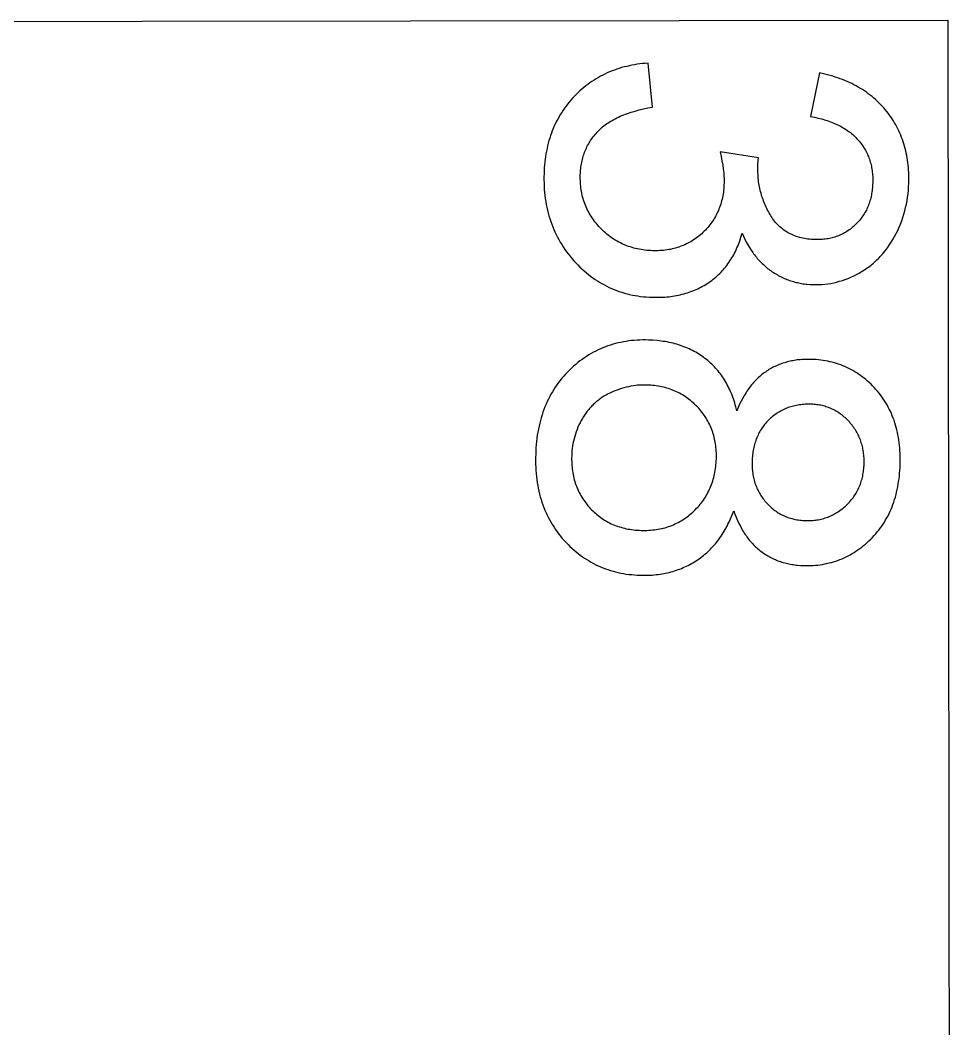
# Model space of a CAD drawing. Extents: x -8894 to -3022, y 6798 to 8329.
# Drawn here: x -4453.1 to -4323, y 7436.9 to 7578 of the extents above; entities that cross this region are included whole.
import ezdxf

# ---------------------------------------------------------------- set-up
doc = ezdxf.new("R2010")
doc.units = 0
doc.layers.add('LAYER_03', color=7, linetype='CONTINUOUS')
doc.layers.add('STEVILKE', color=7, linetype='CONTINUOUS')

msp = doc.modelspace()

# ---------------------------------------------------------------- linework, layer by layer
at = {"layer": 'LAYER_03'}
msp.add_lwpolyline([(-4473.75, 7577.83), (-4323.33, 7578.01), (-4323.04, 7346.01, -0.414214), (-4372.98, 7295.95), (-4506.49, 7295.79)], format="xyb", dxfattribs=at)
at = {"layer": 'STEVILKE'}
for p, q in [((-4366.71, 7526.93), (-4367.03, 7526.89)), ((-4366.39, 7526.95), (-4366.71, 7526.93)), ((-4366.06, 7526.96), (-4366.39, 7526.95)), ((-4365.74, 7526.97), (-4366.06, 7526.96)), ((-4365.41, 7526.96), (-4365.74, 7526.97)), ((-4365.14, 7526.95), (-4365.41, 7526.96)), ((-4364.88, 7526.94), (-4365.14, 7526.95)), ((-4364.62, 7526.91), (-4364.88, 7526.94)), ((-4364.36, 7526.89), (-4364.62, 7526.91)), ((-4371.13, 7525.56), (-4371.27, 7525.48)), ((-4370.98, 7525.65), (-4371.13, 7525.56)), ((-4370.83, 7525.72), (-4370.98, 7525.65)), ((-4370.68, 7525.8), (-4370.83, 7525.72)), ((-4370.52, 7525.88), (-4370.68, 7525.8)), ((-4370.21, 7526.02), (-4370.52, 7525.88)), ((-4369.9, 7526.15), (-4370.21, 7526.02)), ((-4369.58, 7526.27), (-4369.9, 7526.15)), ((-4369.27, 7526.38), (-4369.58, 7526.27)), ((-4368.95, 7526.48), (-4369.27, 7526.38)), ((-4368.64, 7526.58), (-4368.95, 7526.48)), ((-4368.32, 7526.66), (-4368.64, 7526.58)), ((-4368, 7526.73), (-4368.32, 7526.66)), ((-4367.68, 7526.79), (-4368, 7526.73)), ((-4367.36, 7526.85), (-4367.68, 7526.79)), ((-4367.03, 7526.89), (-4367.36, 7526.85)), ((-4364.1, 7526.85), (-4364.36, 7526.89)), ((-4363.85, 7526.82), (-4364.1, 7526.85)), ((-4363.6, 7526.77), (-4363.85, 7526.82)), ((-4363.36, 7526.72), (-4363.6, 7526.77)), ((-4363.11, 7526.67), (-4363.36, 7526.72)), ((-4362.87, 7526.61), (-4363.11, 7526.67)), ((-4362.64, 7526.54), (-4362.87, 7526.61)), ((-4362.4, 7526.47), (-4362.64, 7526.54)), ((-4362.17, 7526.39), (-4362.4, 7526.47)), ((-4361.94, 7526.31), (-4362.17, 7526.39)), ((-4361.72, 7526.22), (-4361.94, 7526.31)), ((-4361.5, 7526.13), (-4361.72, 7526.22)), ((-4361.28, 7526.03), (-4361.5, 7526.13)), ((-4361.06, 7525.93), (-4361.28, 7526.03)), ((-4360.85, 7525.82), (-4361.06, 7525.93)), ((-4360.64, 7525.7), (-4360.85, 7525.82)), ((-4360.43, 7525.58), (-4360.64, 7525.7)), ((-4360.22, 7525.46), (-4360.43, 7525.58)), ((-4372.99, 7524.17), (-4373.1, 7524.05)), ((-4372.87, 7524.28), (-4372.99, 7524.17)), ((-4372.75, 7524.4), (-4372.87, 7524.28)), ((-4372.62, 7524.51), (-4372.75, 7524.4)), ((-4372.5, 7524.62), (-4372.62, 7524.51)), ((-4372.37, 7524.72), (-4372.5, 7524.62)), ((-4372.24, 7524.82), (-4372.37, 7524.72)), ((-4372.11, 7524.93), (-4372.24, 7524.82)), ((-4371.97, 7525.02), (-4372.11, 7524.93)), ((-4371.84, 7525.12), (-4371.97, 7525.02)), ((-4371.7, 7525.21), (-4371.84, 7525.12)), ((-4371.56, 7525.3), (-4371.7, 7525.21)), ((-4371.42, 7525.39), (-4371.56, 7525.3)), ((-4371.27, 7525.48), (-4371.42, 7525.39)), ((-4360.02, 7525.33), (-4360.22, 7525.46)), ((-4359.82, 7525.19), (-4360.02, 7525.33)), ((-4359.63, 7525.05), (-4359.82, 7525.19)), ((-4359.44, 7524.9), (-4359.63, 7525.05)), ((-4359.25, 7524.75), (-4359.44, 7524.9)), ((-4359.06, 7524.59), (-4359.25, 7524.75)), ((-4358.87, 7524.42), (-4359.06, 7524.59)), ((-4358.69, 7524.25), (-4358.87, 7524.42)), ((-4358.52, 7524.08), (-4358.69, 7524.25)), ((-4358.34, 7523.9), (-4358.52, 7524.08)), ((-4344.7, 7524.08), (-4344.89, 7524.03)), ((-4344.5, 7524.12), (-4344.7, 7524.08)), ((-4344.3, 7524.16), (-4344.5, 7524.12)), ((-4344.1, 7524.19), (-4344.3, 7524.16)), ((-4343.9, 7524.22), (-4344.1, 7524.19)), ((-4343.69, 7524.24), (-4343.9, 7524.22)), ((-4343.48, 7524.26), (-4343.69, 7524.24)), ((-4343.27, 7524.27), (-4343.48, 7524.26)), ((-4343.06, 7524.28), (-4343.27, 7524.27)), ((-4342.84, 7524.28), (-4343.06, 7524.28)), ((-4342.63, 7524.28), (-4342.84, 7524.28)), ((-4342.41, 7524.28), (-4342.63, 7524.28)), ((-4342.21, 7524.27), (-4342.41, 7524.28)), ((-4342.02, 7524.26), (-4342.21, 7524.27)), ((-4341.83, 7524.24), (-4342.02, 7524.26)), ((-4341.64, 7524.22), (-4341.83, 7524.24)), ((-4341.45, 7524.19), (-4341.64, 7524.22)), ((-4341.26, 7524.16), (-4341.45, 7524.19)), ((-4341.08, 7524.13), (-4341.26, 7524.16)), ((-4340.9, 7524.09), (-4341.08, 7524.13)), ((-4340.72, 7524.04), (-4340.9, 7524.09)), ((-4374.16, 7522.74), (-4374.25, 7522.59)), ((-4374.06, 7522.88), (-4374.16, 7522.74)), ((-4373.96, 7523.02), (-4374.06, 7522.88)), ((-4373.86, 7523.16), (-4373.96, 7523.02)), ((-4373.76, 7523.29), (-4373.86, 7523.16)), ((-4373.66, 7523.42), (-4373.76, 7523.29)), ((-4373.55, 7523.55), (-4373.66, 7523.42)), ((-4373.44, 7523.68), (-4373.55, 7523.55)), ((-4373.33, 7523.81), (-4373.44, 7523.68)), ((-4373.22, 7523.93), (-4373.33, 7523.81)), ((-4373.1, 7524.05), (-4373.22, 7523.93)), ((-4358.17, 7523.71), (-4358.34, 7523.9)), ((-4358.01, 7523.53), (-4358.17, 7523.71)), ((-4357.85, 7523.34), (-4358.01, 7523.53)), ((-4357.69, 7523.14), (-4357.85, 7523.34)), ((-4357.55, 7522.95), (-4357.69, 7523.14)), ((-4357.4, 7522.75), (-4357.55, 7522.95)), ((-4357.27, 7522.55), (-4357.4, 7522.75)), ((-4347.67, 7522.69), (-4347.82, 7522.57)), ((-4347.51, 7522.81), (-4347.67, 7522.69)), ((-4347.35, 7522.92), (-4347.51, 7522.81)), ((-4347.19, 7523.03), (-4347.35, 7522.92)), ((-4347.03, 7523.14), (-4347.19, 7523.03)), ((-4346.87, 7523.24), (-4347.03, 7523.14)), ((-4346.7, 7523.33), (-4346.87, 7523.24)), ((-4346.53, 7523.42), (-4346.7, 7523.33)), ((-4346.36, 7523.51), (-4346.53, 7523.42)), ((-4346.18, 7523.59), (-4346.36, 7523.51)), ((-4346, 7523.67), (-4346.18, 7523.59)), ((-4345.82, 7523.74), (-4346, 7523.67)), ((-4345.64, 7523.81), (-4345.82, 7523.74)), ((-4345.46, 7523.87), (-4345.64, 7523.81)), ((-4345.27, 7523.93), (-4345.46, 7523.87)), ((-4345.08, 7523.98), (-4345.27, 7523.93)), ((-4344.89, 7524.03), (-4345.08, 7523.98)), ((-4340.54, 7524), (-4340.72, 7524.04)), ((-4340.36, 7523.94), (-4340.54, 7524)), ((-4340.19, 7523.88), (-4340.36, 7523.94)), ((-4340.02, 7523.82), (-4340.19, 7523.88)), ((-4339.85, 7523.76), (-4340.02, 7523.82)), ((-4339.68, 7523.69), (-4339.85, 7523.76)), ((-4339.51, 7523.61), (-4339.68, 7523.69)), ((-4339.35, 7523.53), (-4339.51, 7523.61)), ((-4339.18, 7523.45), (-4339.35, 7523.53)), ((-4339.02, 7523.36), (-4339.18, 7523.45)), ((-4338.86, 7523.26), (-4339.02, 7523.36)), ((-4338.7, 7523.17), (-4338.86, 7523.26)), ((-4338.55, 7523.06), (-4338.7, 7523.17)), ((-4338.39, 7522.96), (-4338.55, 7523.06)), ((-4338.24, 7522.85), (-4338.39, 7522.96)), ((-4338.09, 7522.73), (-4338.24, 7522.85)), ((-4337.94, 7522.61), (-4338.09, 7522.73)), ((-4374.92, 7521.38), (-4375.06, 7521.06)), ((-4374.77, 7521.69), (-4374.92, 7521.38)), ((-4374.61, 7521.99), (-4374.77, 7521.69)), ((-4374.43, 7522.3), (-4374.61, 7521.99)), ((-4374.34, 7522.45), (-4374.43, 7522.3)), ((-4374.25, 7522.59), (-4374.34, 7522.45)), ((-4357.14, 7522.35), (-4357.27, 7522.55)), ((-4357.01, 7522.14), (-4357.14, 7522.35)), ((-4356.89, 7521.93), (-4357.01, 7522.14)), ((-4356.78, 7521.72), (-4356.89, 7521.93)), ((-4356.67, 7521.5), (-4356.78, 7521.72)), ((-4356.57, 7521.29), (-4356.67, 7521.5)), ((-4356.47, 7521.07), (-4356.57, 7521.29)), ((-4349.06, 7521.29), (-4349.18, 7521.14)), ((-4348.94, 7521.45), (-4349.06, 7521.29)), ((-4348.81, 7521.6), (-4348.94, 7521.45)), ((-4348.68, 7521.75), (-4348.81, 7521.6)), ((-4348.55, 7521.89), (-4348.68, 7521.75)), ((-4348.41, 7522.03), (-4348.55, 7521.89)), ((-4348.27, 7522.17), (-4348.41, 7522.03)), ((-4348.12, 7522.31), (-4348.27, 7522.17)), ((-4347.97, 7522.44), (-4348.12, 7522.31)), ((-4347.82, 7522.57), (-4347.97, 7522.44)), ((-4337.8, 7522.49), (-4337.94, 7522.61)), ((-4337.65, 7522.36), (-4337.8, 7522.49)), ((-4337.51, 7522.22), (-4337.65, 7522.36)), ((-4337.37, 7522.09), (-4337.51, 7522.22)), ((-4337.23, 7521.94), (-4337.37, 7522.09)), ((-4337.09, 7521.8), (-4337.23, 7521.94)), ((-4336.96, 7521.65), (-4337.09, 7521.8)), ((-4336.83, 7521.49), (-4336.96, 7521.65)), ((-4336.71, 7521.34), (-4336.83, 7521.49)), ((-4336.59, 7521.18), (-4336.71, 7521.34)), ((-4375.42, 7520.11), (-4375.52, 7519.78)), ((-4375.31, 7520.43), (-4375.42, 7520.11)), ((-4375.19, 7520.75), (-4375.31, 7520.43)), ((-4375.06, 7521.06), (-4375.19, 7520.75)), ((-4356.38, 7520.84), (-4356.47, 7521.07)), ((-4356.29, 7520.62), (-4356.38, 7520.84)), ((-4356.21, 7520.39), (-4356.29, 7520.62)), ((-4356.14, 7520.16), (-4356.21, 7520.39)), ((-4356.07, 7519.92), (-4356.14, 7520.16)), ((-4356.01, 7519.69), (-4356.07, 7519.92)), ((-4349.87, 7519.96), (-4349.96, 7519.78)), ((-4349.79, 7520.14), (-4349.87, 7519.96)), ((-4349.7, 7520.31), (-4349.79, 7520.14)), ((-4349.6, 7520.48), (-4349.7, 7520.31)), ((-4349.5, 7520.65), (-4349.6, 7520.48)), ((-4349.4, 7520.82), (-4349.5, 7520.65)), ((-4349.29, 7520.98), (-4349.4, 7520.82)), ((-4349.18, 7521.14), (-4349.29, 7520.98)), ((-4336.47, 7521.02), (-4336.59, 7521.18)), ((-4336.36, 7520.86), (-4336.47, 7521.02)), ((-4336.25, 7520.7), (-4336.36, 7520.86)), ((-4336.15, 7520.53), (-4336.25, 7520.7)), ((-4336.05, 7520.37), (-4336.15, 7520.53)), ((-4335.96, 7520.2), (-4336.05, 7520.37)), ((-4335.87, 7520.02), (-4335.96, 7520.2)), ((-4335.78, 7519.85), (-4335.87, 7520.02)), ((-4335.7, 7519.67), (-4335.78, 7519.85)), ((-4375.82, 7518.44), (-4375.86, 7518.1)), ((-4375.76, 7518.78), (-4375.82, 7518.44)), ((-4375.69, 7519.12), (-4375.76, 7518.78)), ((-4375.61, 7519.45), (-4375.69, 7519.12)), ((-4375.52, 7519.78), (-4375.61, 7519.45)), ((-4355.95, 7519.45), (-4356.01, 7519.69)), ((-4355.9, 7519.21), (-4355.95, 7519.45)), ((-4355.86, 7518.96), (-4355.9, 7519.21)), ((-4355.82, 7518.72), (-4355.86, 7518.96)), ((-4355.78, 7518.47), (-4355.82, 7518.72)), ((-4355.75, 7518.21), (-4355.78, 7518.47)), ((-4350.41, 7518.45), (-4350.46, 7518.25)), ((-4350.36, 7518.65), (-4350.41, 7518.45)), ((-4350.3, 7518.85), (-4350.36, 7518.65)), ((-4350.24, 7519.04), (-4350.3, 7518.85)), ((-4350.18, 7519.23), (-4350.24, 7519.04)), ((-4350.11, 7519.42), (-4350.18, 7519.23)), ((-4350.03, 7519.6), (-4350.11, 7519.42)), ((-4349.96, 7519.78), (-4350.03, 7519.6)), ((-4335.63, 7519.49), (-4335.7, 7519.67)), ((-4335.55, 7519.31), (-4335.63, 7519.49)), ((-4335.49, 7519.13), (-4335.55, 7519.31)), ((-4335.43, 7518.95), (-4335.49, 7519.13)), ((-4335.37, 7518.76), (-4335.43, 7518.95)), ((-4335.31, 7518.57), (-4335.37, 7518.76)), ((-4335.26, 7518.38), (-4335.31, 7518.57)), ((-4375.94, 7517.06), (-4375.95, 7516.78)), ((-4375.93, 7517.41), (-4375.94, 7517.06)), ((-4375.9, 7517.76), (-4375.93, 7517.41)), ((-4375.86, 7518.1), (-4375.9, 7517.76)), ((-4355.73, 7517.96), (-4355.75, 7518.21)), ((-4355.71, 7517.7), (-4355.73, 7517.96)), ((-4355.7, 7517.44), (-4355.71, 7517.7)), ((-4355.69, 7517.18), (-4355.7, 7517.44)), ((-4355.69, 7516.91), (-4355.69, 7517.18)), ((-4350.63, 7517.2), (-4350.66, 7516.99)), ((-4350.61, 7517.42), (-4350.63, 7517.2)), ((-4350.58, 7517.63), (-4350.61, 7517.42)), ((-4350.54, 7517.84), (-4350.58, 7517.63)), ((-4350.5, 7518.05), (-4350.54, 7517.84)), ((-4350.46, 7518.25), (-4350.5, 7518.05)), ((-4335.22, 7518.18), (-4335.26, 7518.38)), ((-4335.18, 7517.99), (-4335.22, 7518.18)), ((-4335.14, 7517.79), (-4335.18, 7517.99)), ((-4335.11, 7517.59), (-4335.14, 7517.79)), ((-4335.09, 7517.38), (-4335.11, 7517.59)), ((-4335.06, 7517.18), (-4335.09, 7517.38)), ((-4335.05, 7516.97), (-4335.06, 7517.18)), ((-4375.95, 7516.78), (-4375.95, 7516.51)), ((-4375.95, 7516.51), (-4375.94, 7516.25)), ((-4375.94, 7516.25), (-4375.93, 7515.98)), ((-4375.93, 7515.98), (-4375.91, 7515.72)), ((-4375.91, 7515.72), (-4375.89, 7515.46)), ((-4355.78, 7515.56), (-4355.75, 7515.82)), ((-4355.75, 7515.82), (-4355.73, 7516.09)), ((-4355.73, 7516.09), (-4355.71, 7516.36)), ((-4355.71, 7516.36), (-4355.7, 7516.64)), ((-4355.7, 7516.64), (-4355.69, 7516.91)), ((-4350.69, 7516.54), (-4350.7, 7516.32)), ((-4350.7, 7516.32), (-4350.7, 7516.1)), ((-4350.7, 7516.1), (-4350.7, 7515.88)), ((-4350.7, 7515.88), (-4350.7, 7515.66)), ((-4350.7, 7515.66), (-4350.69, 7515.45)), ((-4350.67, 7516.77), (-4350.69, 7516.54)), ((-4350.66, 7516.99), (-4350.67, 7516.77)), ((-4335.03, 7516.76), (-4335.05, 7516.97)), ((-4335.05, 7515.47), (-4335.03, 7515.69)), ((-4335.02, 7516.55), (-4335.03, 7516.76)), ((-4335.03, 7515.69), (-4335.02, 7515.9)), ((-4335.02, 7516.34), (-4335.02, 7516.55)), ((-4335.02, 7516.12), (-4335.02, 7516.34)), ((-4335.02, 7515.9), (-4335.02, 7516.12)), ((-4375.89, 7515.46), (-4375.86, 7515.2)), ((-4375.86, 7515.2), (-4375.83, 7514.95)), ((-4375.83, 7514.95), (-4375.79, 7514.7)), ((-4375.79, 7514.7), (-4375.75, 7514.45)), ((-4375.75, 7514.45), (-4375.7, 7514.21)), ((-4375.7, 7514.21), (-4375.64, 7513.96)), ((-4356.06, 7514.03), (-4356, 7514.27)), ((-4356, 7514.27), (-4355.95, 7514.52)), ((-4355.95, 7514.52), (-4355.9, 7514.78)), ((-4355.9, 7514.78), (-4355.85, 7515.03)), ((-4355.85, 7515.03), (-4355.81, 7515.29)), ((-4355.81, 7515.29), (-4355.78, 7515.56)), ((-4350.69, 7515.45), (-4350.68, 7515.24)), ((-4350.68, 7515.24), (-4350.66, 7515.03)), ((-4350.66, 7515.03), (-4350.64, 7514.82)), ((-4350.64, 7514.82), (-4350.61, 7514.62)), ((-4350.61, 7514.62), (-4350.58, 7514.42)), ((-4350.58, 7514.42), (-4350.54, 7514.22)), ((-4350.54, 7514.22), (-4350.5, 7514.02)), ((-4335.26, 7514.04), (-4335.22, 7514.24)), ((-4335.22, 7514.24), (-4335.18, 7514.44)), ((-4335.18, 7514.44), (-4335.14, 7514.64)), ((-4335.14, 7514.64), (-4335.11, 7514.85)), ((-4335.11, 7514.85), (-4335.09, 7515.05)), ((-4335.09, 7515.05), (-4335.06, 7515.26)), ((-4335.06, 7515.26), (-4335.05, 7515.47)), ((-4375.64, 7513.96), (-4375.58, 7513.72)), ((-4375.58, 7513.72), (-4375.51, 7513.49)), ((-4375.51, 7513.49), (-4375.44, 7513.25)), ((-4375.44, 7513.25), (-4375.36, 7513.02)), ((-4375.36, 7513.02), (-4375.27, 7512.8)), ((-4375.27, 7512.8), (-4375.18, 7512.57)), ((-4356.55, 7512.6), (-4356.45, 7512.83)), ((-4356.45, 7512.83), (-4356.36, 7513.07)), ((-4356.36, 7513.07), (-4356.28, 7513.3)), ((-4356.28, 7513.3), (-4356.2, 7513.54)), ((-4356.2, 7513.54), (-4356.13, 7513.78)), ((-4356.13, 7513.78), (-4356.06, 7514.03)), ((-4350.5, 7514.02), (-4350.46, 7513.83)), ((-4350.46, 7513.83), (-4350.41, 7513.64)), ((-4350.41, 7513.64), (-4350.36, 7513.45)), ((-4350.36, 7513.45), (-4350.3, 7513.26)), ((-4350.3, 7513.26), (-4350.24, 7513.07)), ((-4350.24, 7513.07), (-4350.17, 7512.89)), ((-4350.17, 7512.89), (-4350.1, 7512.71)), ((-4335.7, 7512.73), (-4335.62, 7512.91)), ((-4335.62, 7512.91), (-4335.55, 7513.09)), ((-4335.55, 7513.09), (-4335.48, 7513.28)), ((-4335.48, 7513.28), (-4335.42, 7513.47)), ((-4335.42, 7513.47), (-4335.37, 7513.66)), ((-4335.37, 7513.66), (-4335.31, 7513.85)), ((-4335.31, 7513.85), (-4335.26, 7514.04)), ((-4375.18, 7512.57), (-4375.09, 7512.35)), ((-4375.09, 7512.35), (-4374.99, 7512.13)), ((-4374.99, 7512.13), (-4374.88, 7511.91)), ((-4374.88, 7511.91), (-4374.77, 7511.7)), ((-4374.77, 7511.7), (-4374.65, 7511.49)), ((-4374.65, 7511.49), (-4374.53, 7511.28)), ((-4357.23, 7511.29), (-4357.11, 7511.5)), ((-4357.11, 7511.5), (-4356.98, 7511.72)), ((-4356.98, 7511.72), (-4356.87, 7511.93)), ((-4356.87, 7511.93), (-4356.75, 7512.15)), ((-4356.75, 7512.15), (-4356.65, 7512.38)), ((-4356.65, 7512.38), (-4356.55, 7512.6)), ((-4350.1, 7512.71), (-4350.03, 7512.53)), ((-4350.03, 7512.53), (-4349.95, 7512.36)), ((-4349.95, 7512.36), (-4349.86, 7512.19)), ((-4349.86, 7512.19), (-4349.77, 7512.02)), ((-4349.77, 7512.02), (-4349.68, 7511.85)), ((-4349.68, 7511.85), (-4349.58, 7511.68)), ((-4349.58, 7511.68), (-4349.48, 7511.52)), ((-4349.48, 7511.52), (-4349.38, 7511.36)), ((-4336.57, 7511.21), (-4336.46, 7511.37)), ((-4336.46, 7511.37), (-4336.35, 7511.53)), ((-4336.35, 7511.53), (-4336.24, 7511.7)), ((-4336.24, 7511.7), (-4336.14, 7511.86)), ((-4336.14, 7511.86), (-4336.04, 7512.03)), ((-4336.04, 7512.03), (-4335.95, 7512.2)), ((-4335.95, 7512.2), (-4335.86, 7512.38)), ((-4335.86, 7512.38), (-4335.78, 7512.55)), ((-4335.78, 7512.55), (-4335.7, 7512.73)), ((-4374.53, 7511.28), (-4374.4, 7511.07)), ((-4374.4, 7511.07), (-4374.26, 7510.87)), ((-4374.26, 7510.87), (-4374.12, 7510.67)), ((-4374.12, 7510.67), (-4373.98, 7510.47)), ((-4373.98, 7510.47), (-4373.83, 7510.28)), ((-4373.83, 7510.28), (-4373.67, 7510.09)), ((-4373.67, 7510.09), (-4373.51, 7509.9)), ((-4358.29, 7509.9), (-4358.12, 7510.09)), ((-4358.12, 7510.09), (-4357.96, 7510.28)), ((-4357.96, 7510.28), (-4357.8, 7510.48)), ((-4357.8, 7510.48), (-4357.65, 7510.68)), ((-4357.65, 7510.68), (-4357.51, 7510.88)), ((-4357.51, 7510.88), (-4357.37, 7511.08)), ((-4357.37, 7511.08), (-4357.23, 7511.29)), ((-4349.38, 7511.36), (-4349.26, 7511.2)), ((-4349.26, 7511.2), (-4349.15, 7511.04)), ((-4349.15, 7511.04), (-4349.03, 7510.89)), ((-4349.03, 7510.89), (-4348.91, 7510.74)), ((-4348.91, 7510.74), (-4348.78, 7510.59)), ((-4348.78, 7510.59), (-4348.64, 7510.44)), ((-4348.64, 7510.44), (-4348.51, 7510.29)), ((-4348.51, 7510.29), (-4348.37, 7510.16)), ((-4348.37, 7510.16), (-4348.23, 7510.02)), ((-4348.23, 7510.02), (-4348.09, 7509.89)), ((-4337.8, 7509.89), (-4337.65, 7510.03)), ((-4337.65, 7510.03), (-4337.5, 7510.16)), ((-4337.5, 7510.16), (-4337.36, 7510.31)), ((-4337.36, 7510.31), (-4337.21, 7510.45)), ((-4337.21, 7510.45), (-4337.08, 7510.6)), ((-4337.08, 7510.6), (-4336.94, 7510.75)), ((-4336.94, 7510.75), (-4336.82, 7510.9)), ((-4336.82, 7510.9), (-4336.69, 7511.06)), ((-4336.69, 7511.06), (-4336.57, 7511.21)), ((-4373.51, 7509.9), (-4373.34, 7509.71)), ((-4373.34, 7509.71), (-4373.16, 7509.53)), ((-4373.16, 7509.53), (-4372.99, 7509.36)), ((-4372.99, 7509.36), (-4372.81, 7509.19)), ((-4372.81, 7509.19), (-4372.63, 7509.02)), ((-4372.63, 7509.02), (-4372.44, 7508.86)), ((-4372.44, 7508.86), (-4372.25, 7508.71)), ((-4372.25, 7508.71), (-4372.06, 7508.56)), ((-4372.06, 7508.56), (-4371.87, 7508.42)), ((-4359.79, 7508.53), (-4359.59, 7508.69)), ((-4359.59, 7508.69), (-4359.39, 7508.84)), ((-4359.39, 7508.84), (-4359.2, 7509.01)), ((-4359.2, 7509.01), (-4359.01, 7509.18)), ((-4359.01, 7509.18), (-4358.82, 7509.35)), ((-4358.82, 7509.35), (-4358.64, 7509.53)), ((-4358.64, 7509.53), (-4358.46, 7509.72)), ((-4358.46, 7509.72), (-4358.29, 7509.9)), ((-4348.09, 7509.89), (-4347.94, 7509.76)), ((-4347.94, 7509.76), (-4347.8, 7509.64)), ((-4347.8, 7509.64), (-4347.65, 7509.52)), ((-4347.65, 7509.52), (-4347.5, 7509.41)), ((-4347.5, 7509.41), (-4347.34, 7509.3)), ((-4347.34, 7509.3), (-4347.19, 7509.2)), ((-4347.19, 7509.2), (-4347.03, 7509.1)), ((-4347.03, 7509.1), (-4346.87, 7509)), ((-4346.87, 7509), (-4346.71, 7508.91)), ((-4346.71, 7508.91), (-4346.55, 7508.82)), ((-4346.55, 7508.82), (-4346.38, 7508.74)), ((-4346.38, 7508.74), (-4346.21, 7508.66)), ((-4346.21, 7508.66), (-4346.04, 7508.59)), ((-4346.04, 7508.59), (-4345.87, 7508.52)), ((-4340.12, 7508.49), (-4339.95, 7508.56)), ((-4339.95, 7508.56), (-4339.77, 7508.64)), ((-4339.77, 7508.64), (-4339.59, 7508.72)), ((-4339.59, 7508.72), (-4339.42, 7508.8)), ((-4339.42, 7508.8), (-4339.25, 7508.89)), ((-4339.25, 7508.89), (-4339.08, 7508.98)), ((-4339.08, 7508.98), (-4338.92, 7509.08)), ((-4338.92, 7509.08), (-4338.75, 7509.18)), ((-4338.75, 7509.18), (-4338.59, 7509.29)), ((-4338.59, 7509.29), (-4338.43, 7509.4)), ((-4338.43, 7509.4), (-4338.27, 7509.52)), ((-4338.27, 7509.52), (-4338.11, 7509.64)), ((-4338.11, 7509.64), (-4337.96, 7509.76)), ((-4337.96, 7509.76), (-4337.8, 7509.89)), ((-4371.87, 7508.42), (-4371.67, 7508.28)), ((-4371.67, 7508.28), (-4371.47, 7508.15)), ((-4371.47, 7508.15), (-4371.26, 7508.02)), ((-4371.26, 7508.02), (-4371.05, 7507.9)), ((-4371.05, 7507.9), (-4370.84, 7507.78)), ((-4370.84, 7507.78), (-4370.63, 7507.67)), ((-4370.63, 7507.67), (-4370.41, 7507.57)), ((-4370.41, 7507.57), (-4370.19, 7507.47)), ((-4370.19, 7507.47), (-4369.97, 7507.38)), ((-4369.97, 7507.38), (-4369.74, 7507.29)), ((-4369.74, 7507.29), (-4369.51, 7507.2)), ((-4369.51, 7507.2), (-4369.28, 7507.13)), ((-4362.64, 7507.09), (-4362.4, 7507.16)), ((-4362.4, 7507.16), (-4362.17, 7507.24)), ((-4362.17, 7507.24), (-4361.94, 7507.33)), ((-4361.94, 7507.33), (-4361.71, 7507.43)), ((-4361.71, 7507.43), (-4361.49, 7507.53)), ((-4361.49, 7507.53), (-4361.26, 7507.63)), ((-4361.26, 7507.63), (-4361.05, 7507.74)), ((-4361.05, 7507.74), (-4360.83, 7507.86)), ((-4360.83, 7507.86), (-4360.62, 7507.98)), ((-4360.62, 7507.98), (-4360.41, 7508.11)), ((-4360.41, 7508.11), (-4360.2, 7508.25)), ((-4360.2, 7508.25), (-4359.99, 7508.39)), ((-4359.99, 7508.39), (-4359.79, 7508.53)), ((-4345.87, 7508.52), (-4345.7, 7508.45)), ((-4345.7, 7508.45), (-4345.52, 7508.39)), ((-4345.52, 7508.39), (-4345.34, 7508.34)), ((-4345.34, 7508.34), (-4345.16, 7508.29)), ((-4345.16, 7508.29), (-4344.98, 7508.24)), ((-4344.98, 7508.24), (-4344.8, 7508.19)), ((-4344.8, 7508.19), (-4344.61, 7508.16)), ((-4344.61, 7508.16), (-4344.42, 7508.12)), ((-4344.42, 7508.12), (-4344.23, 7508.09)), ((-4344.23, 7508.09), (-4344.04, 7508.07)), ((-4344.04, 7508.07), (-4343.84, 7508.04)), ((-4343.84, 7508.04), (-4343.65, 7508.03)), ((-4343.65, 7508.03), (-4343.45, 7508.01)), ((-4343.45, 7508.01), (-4343.25, 7508.01)), ((-4343.25, 7508.01), (-4343.04, 7508)), ((-4343.04, 7508), (-4342.83, 7508)), ((-4342.83, 7508), (-4342.62, 7508.01)), ((-4342.62, 7508.01), (-4342.42, 7508.02)), ((-4342.42, 7508.02), (-4342.22, 7508.03)), ((-4342.22, 7508.03), (-4342.02, 7508.05)), ((-4342.02, 7508.05), (-4341.82, 7508.07)), ((-4341.82, 7508.07), (-4341.62, 7508.1)), ((-4341.62, 7508.1), (-4341.43, 7508.13)), ((-4341.43, 7508.13), (-4341.24, 7508.17)), ((-4341.24, 7508.17), (-4341.05, 7508.21)), ((-4341.05, 7508.21), (-4340.86, 7508.26)), ((-4340.86, 7508.26), (-4340.67, 7508.31)), ((-4340.67, 7508.31), (-4340.49, 7508.37)), ((-4340.49, 7508.37), (-4340.3, 7508.43)), ((-4340.3, 7508.43), (-4340.12, 7508.49)), ((-4369.28, 7507.13), (-4369.04, 7507.06)), ((-4369.04, 7507.06), (-4368.8, 7506.99)), ((-4368.8, 7506.99), (-4368.56, 7506.93)), ((-4368.56, 7506.93), (-4368.32, 7506.87)), ((-4368.32, 7506.87), (-4368.07, 7506.82)), ((-4368.07, 7506.82), (-4367.82, 7506.78)), ((-4367.82, 7506.78), (-4367.56, 7506.74)), ((-4367.56, 7506.74), (-4367.3, 7506.71)), ((-4367.3, 7506.71), (-4367.04, 7506.68)), ((-4367.04, 7506.68), (-4366.78, 7506.66)), ((-4366.78, 7506.66), (-4366.51, 7506.64)), ((-4366.51, 7506.64), (-4366.24, 7506.63)), ((-4366.24, 7506.63), (-4365.96, 7506.63)), ((-4365.96, 7506.63), (-4365.69, 7506.63)), ((-4365.69, 7506.63), (-4365.42, 7506.63)), ((-4365.42, 7506.63), (-4365.15, 7506.64)), ((-4365.15, 7506.64), (-4364.89, 7506.66)), ((-4364.89, 7506.66), (-4364.63, 7506.69)), ((-4364.63, 7506.69), (-4364.37, 7506.71)), ((-4364.37, 7506.71), (-4364.11, 7506.75)), ((-4364.11, 7506.75), (-4363.86, 7506.79)), ((-4363.86, 7506.79), (-4363.61, 7506.84)), ((-4363.61, 7506.84), (-4363.36, 7506.89)), ((-4363.36, 7506.89), (-4363.12, 7506.95)), ((-4363.12, 7506.95), (-4362.88, 7507.01)), ((-4362.88, 7507.01), (-4362.64, 7507.09))]:
    msp.add_line(p, q, dxfattribs=at)
for points in [[(-4365.25, 7572), (-4365.64, 7571.97), (-4366.03, 7571.94), (-4366.41, 7571.89), (-4366.78, 7571.84), (-4367.15, 7571.78), (-4367.52, 7571.71), (-4367.88, 7571.64), (-4368.24, 7571.55), (-4368.6, 7571.47), (-4368.95, 7571.37), (-4369.29, 7571.26), (-4369.63, 7571.15), (-4369.97, 7571.03), (-4370.3, 7570.91), (-4370.63, 7570.77), (-4370.96, 7570.63), (-4371.28, 7570.48), (-4371.59, 7570.33), (-4371.9, 7570.16), (-4372.21, 7569.99), (-4372.51, 7569.81), (-4372.81, 7569.63), (-4373.1, 7569.43), (-4373.39, 7569.23), (-4373.68, 7569.02), (-4373.96, 7568.81), (-4374.24, 7568.59), (-4374.51, 7568.35), (-4374.78, 7568.12), (-4375.04, 7567.87), (-4375.3, 7567.62), (-4375.56, 7567.36), (-4375.81, 7567.09), (-4376.05, 7566.82), (-4376.28, 7566.55), (-4376.51, 7566.27), (-4376.73, 7565.98), (-4376.94, 7565.69), (-4377.15, 7565.4), (-4377.34, 7565.1), (-4377.53, 7564.8), (-4377.71, 7564.49), (-4377.89, 7564.18), (-4378.05, 7563.86), (-4378.21, 7563.54), (-4378.37, 7563.21), (-4378.51, 7562.88), (-4378.65, 7562.55), (-4378.78, 7562.21), (-4378.9, 7561.86), (-4379.01, 7561.51), (-4379.12, 7561.16), (-4379.22, 7560.8), (-4379.31, 7560.44), (-4379.39, 7560.07), (-4379.47, 7559.7), (-4379.54, 7559.32), (-4379.6, 7558.94), (-4379.65, 7558.56), (-4379.7, 7558.17), (-4379.74, 7557.77), (-4379.77, 7557.37), (-4379.79, 7556.97), (-4379.81, 7556.56), (-4379.82, 7556.11), (-4379.82, 7555.66), (-4379.81, 7555.21), (-4379.79, 7554.77), (-4379.77, 7554.34), (-4379.73, 7553.91), (-4379.69, 7553.48), (-4379.63, 7553.06), (-4379.57, 7552.65), (-4379.5, 7552.24), (-4379.42, 7551.83), (-4379.33, 7551.43), (-4379.23, 7551.03), (-4379.12, 7550.64), (-4379, 7550.25), (-4378.88, 7549.86), (-4378.74, 7549.49), (-4378.6, 7549.11), (-4378.45, 7548.74), (-4378.28, 7548.38), (-4378.11, 7548.02), (-4377.93, 7547.66), (-4377.74, 7547.31), (-4377.54, 7546.96), (-4377.34, 7546.62), (-4377.12, 7546.29), (-4376.89, 7545.95), (-4376.66, 7545.62), (-4376.42, 7545.3), (-4376.16, 7544.98), (-4375.9, 7544.67), (-4375.63, 7544.36), (-4375.36, 7544.06), (-4375.07, 7543.77), (-4374.79, 7543.48), (-4374.5, 7543.21), (-4374.2, 7542.94), (-4373.91, 7542.69), (-4373.6, 7542.44), (-4373.3, 7542.2), (-4372.99, 7541.97), (-4372.67, 7541.75), (-4372.35, 7541.54), (-4372.03, 7541.34), (-4371.7, 7541.15), (-4371.37, 7540.97), (-4371.04, 7540.79), (-4370.7, 7540.63), (-4370.35, 7540.47), (-4370, 7540.33), (-4369.65, 7540.19), (-4369.29, 7540.06), (-4368.93, 7539.95), (-4368.57, 7539.84), (-4368.2, 7539.74), (-4367.83, 7539.65), (-4367.45, 7539.56), (-4367.07, 7539.49), (-4366.68, 7539.43), (-4366.29, 7539.37), (-4365.9, 7539.33), (-4365.5, 7539.29), (-4365.1, 7539.27), (-4364.69, 7539.25), (-4364.09, 7539.24), (-4363.5, 7539.25), (-4363.22, 7539.27), (-4362.93, 7539.28), (-4362.65, 7539.31), (-4362.37, 7539.33), (-4362.09, 7539.37), (-4361.82, 7539.4), (-4361.55, 7539.44), (-4361.28, 7539.49), (-4361.01, 7539.54), (-4360.75, 7539.6), (-4360.49, 7539.66), (-4360.24, 7539.73), (-4359.99, 7539.8), (-4359.74, 7539.88), (-4359.49, 7539.96), (-4359.25, 7540.04), (-4359.01, 7540.13), (-4358.77, 7540.23), (-4358.53, 7540.33), (-4358.3, 7540.44), (-4358.07, 7540.55), (-4357.85, 7540.66), (-4357.62, 7540.78), (-4357.41, 7540.91), (-4357.19, 7541.04), (-4356.98, 7541.17), (-4356.77, 7541.31), (-4356.56, 7541.46), (-4356.35, 7541.61), (-4356.15, 7541.76), (-4355.96, 7541.92), (-4355.77, 7542.08), (-4355.58, 7542.24), (-4355.4, 7542.41), (-4355.22, 7542.58), (-4355.04, 7542.76), (-4354.87, 7542.94), (-4354.71, 7543.13), (-4354.55, 7543.32), (-4354.39, 7543.51), (-4354.23, 7543.71), (-4354.08, 7543.91), (-4353.94, 7544.11), (-4353.8, 7544.32), (-4353.66, 7544.53), (-4353.53, 7544.75), (-4353.4, 7544.97), (-4353.27, 7545.2), (-4353.15, 7545.43), (-4353.04, 7545.66), (-4352.93, 7545.9), (-4352.82, 7546.14), (-4352.71, 7546.38), (-4352.61, 7546.63), (-4352.52, 7546.88), (-4352.43, 7547.14), (-4352.34, 7547.4), (-4352.26, 7547.67), (-4352.18, 7547.93), (-4352.11, 7548.21), (-4351.92, 7547.78), (-4351.72, 7547.37), (-4351.52, 7546.97), (-4351.3, 7546.58), (-4351.08, 7546.21), (-4350.85, 7545.85), (-4350.61, 7545.5), (-4350.48, 7545.33), (-4350.36, 7545.16), (-4350.23, 7545), (-4350.1, 7544.84), (-4349.97, 7544.68), (-4349.83, 7544.53), (-4349.69, 7544.38), (-4349.55, 7544.23), (-4349.41, 7544.09), (-4349.27, 7543.95), (-4349.12, 7543.81), (-4348.98, 7543.67), (-4348.82, 7543.54), (-4348.67, 7543.41), (-4348.52, 7543.29), (-4348.36, 7543.17), (-4348.2, 7543.05), (-4348.04, 7542.93), (-4347.88, 7542.82), (-4347.71, 7542.71), (-4347.54, 7542.61), (-4347.38, 7542.51), (-4347.21, 7542.41), (-4347.04, 7542.31), (-4346.87, 7542.22), (-4346.7, 7542.13), (-4346.52, 7542.05), (-4346.35, 7541.96), (-4346.17, 7541.89), (-4346, 7541.81), (-4345.82, 7541.74), (-4345.64, 7541.67), (-4345.46, 7541.61), (-4345.28, 7541.54), (-4345.09, 7541.49), (-4344.91, 7541.43), (-4344.72, 7541.38), (-4344.54, 7541.33), (-4344.35, 7541.29), (-4344.16, 7541.25), (-4343.97, 7541.21), (-4343.78, 7541.17), (-4343.58, 7541.14), (-4343.39, 7541.11), (-4343.19, 7541.09), (-4343, 7541.07), (-4342.6, 7541.03), (-4342.2, 7541.02), (-4341.77, 7541.01), (-4341.35, 7541.02), (-4340.93, 7541.04), (-4340.52, 7541.08), (-4340.1, 7541.13), (-4339.69, 7541.19), (-4339.28, 7541.27), (-4338.87, 7541.37), (-4338.47, 7541.48), (-4338.06, 7541.6), (-4337.66, 7541.74), (-4337.27, 7541.89), (-4336.87, 7542.06), (-4336.48, 7542.24), (-4336.09, 7542.43), (-4335.7, 7542.64), (-4335.51, 7542.75), (-4335.32, 7542.86), (-4335.14, 7542.98), (-4334.95, 7543.1), (-4334.77, 7543.22), (-4334.59, 7543.35), (-4334.41, 7543.48), (-4334.24, 7543.61), (-4334.06, 7543.74), (-4333.89, 7543.88), (-4333.73, 7544.03), (-4333.56, 7544.17), (-4333.4, 7544.32), (-4333.24, 7544.47), (-4333.08, 7544.63), (-4332.92, 7544.78), (-4332.77, 7544.95), (-4332.62, 7545.11), (-4332.47, 7545.28), (-4332.32, 7545.45), (-4332.04, 7545.8), (-4331.76, 7546.17), (-4331.5, 7546.54), (-4331.24, 7546.94), (-4330.99, 7547.34), (-4330.76, 7547.76), (-4330.53, 7548.18), (-4330.32, 7548.61), (-4330.12, 7549.05), (-4329.93, 7549.49), (-4329.76, 7549.94), (-4329.6, 7550.4), (-4329.46, 7550.85), (-4329.33, 7551.32), (-4329.21, 7551.79), (-4329.11, 7552.26), (-4329.02, 7552.75), (-4328.94, 7553.23), (-4328.88, 7553.72), (-4328.83, 7554.22), (-4328.79, 7554.72), (-4328.77, 7555.23), (-4328.76, 7555.6), (-4328.76, 7555.97), (-4328.77, 7556.33), (-4328.78, 7556.68), (-4328.8, 7557.04), (-4328.82, 7557.39), (-4328.86, 7557.74), (-4328.89, 7558.08), (-4328.94, 7558.42), (-4328.99, 7558.76), (-4329.05, 7559.09), (-4329.12, 7559.42), (-4329.19, 7559.74), (-4329.27, 7560.07), (-4329.36, 7560.39), (-4329.45, 7560.7), (-4329.55, 7561.01), (-4329.66, 7561.32), (-4329.77, 7561.62), (-4329.89, 7561.92), (-4330.02, 7562.22), (-4330.15, 7562.51), (-4330.29, 7562.8), (-4330.44, 7563.09), (-4330.59, 7563.37), (-4330.75, 7563.65), (-4330.92, 7563.93), (-4331.09, 7564.2), (-4331.27, 7564.47), (-4331.46, 7564.73), (-4331.65, 7564.99), (-4331.86, 7565.25), (-4332.06, 7565.5), (-4332.28, 7565.75), (-4332.49, 7565.99), (-4332.72, 7566.23), (-4332.95, 7566.46), (-4333.18, 7566.69), (-4333.42, 7566.91), (-4333.67, 7567.12), (-4333.92, 7567.33), (-4334.18, 7567.53), (-4334.44, 7567.73), (-4334.71, 7567.93), (-4334.98, 7568.11), (-4335.26, 7568.3), (-4335.55, 7568.47), (-4335.84, 7568.65), (-4336.14, 7568.81), (-4336.44, 7568.97), (-4336.75, 7569.13), (-4337.06, 7569.28), (-4337.38, 7569.42), (-4337.7, 7569.56), (-4338.03, 7569.69), (-4338.37, 7569.82), (-4338.71, 7569.95), (-4339.06, 7570.06), (-4339.41, 7570.17), (-4339.77, 7570.28), (-4340.13, 7570.38), (-4340.5, 7570.48), (-4341.25, 7570.65), (-4342.53, 7564.55), (-4341.98, 7564.45), (-4341.45, 7564.32), (-4340.94, 7564.19), (-4340.44, 7564.04), (-4340.2, 7563.96), (-4339.96, 7563.88), (-4339.73, 7563.8), (-4339.5, 7563.71), (-4339.28, 7563.62), (-4339.06, 7563.52), (-4338.84, 7563.43), (-4338.63, 7563.33), (-4338.43, 7563.22), (-4338.23, 7563.12), (-4338.03, 7563), (-4337.84, 7562.89), (-4337.65, 7562.77), (-4337.47, 7562.65), (-4337.29, 7562.53), (-4337.11, 7562.41), (-4336.94, 7562.28), (-4336.78, 7562.14), (-4336.62, 7562.01), (-4336.46, 7561.87), (-4336.31, 7561.73), (-4336.16, 7561.58), (-4336.02, 7561.43), (-4335.88, 7561.28), (-4335.75, 7561.13), (-4335.62, 7560.97), (-4335.49, 7560.81), (-4335.37, 7560.65), (-4335.26, 7560.49), (-4335.15, 7560.32), (-4335.04, 7560.15), (-4334.94, 7559.98), (-4334.84, 7559.81), (-4334.75, 7559.64), (-4334.66, 7559.46), (-4334.57, 7559.28), (-4334.49, 7559.1), (-4334.42, 7558.92), (-4334.34, 7558.73), (-4334.28, 7558.55), (-4334.22, 7558.36), (-4334.16, 7558.17), (-4334.1, 7557.97), (-4334.06, 7557.77), (-4334.01, 7557.58), (-4333.97, 7557.38), (-4333.94, 7557.17), (-4333.9, 7556.97), (-4333.88, 7556.76), (-4333.86, 7556.55), (-4333.84, 7556.34), (-4333.82, 7556.13), (-4333.82, 7555.91), (-4333.81, 7555.69), (-4333.81, 7555.47), (-4333.82, 7555.25), (-4333.83, 7555.03), (-4333.84, 7554.8), (-4333.86, 7554.59), (-4333.88, 7554.37), (-4333.9, 7554.16), (-4333.93, 7553.95), (-4333.97, 7553.74), (-4334.01, 7553.53), (-4334.05, 7553.33), (-4334.1, 7553.13), (-4334.15, 7552.93), (-4334.21, 7552.74), (-4334.27, 7552.55), (-4334.33, 7552.36), (-4334.4, 7552.17), (-4334.47, 7551.99), (-4334.55, 7551.81), (-4334.63, 7551.63), (-4334.71, 7551.45), (-4334.8, 7551.28), (-4334.9, 7551.11), (-4335, 7550.94), (-4335.1, 7550.78), (-4335.21, 7550.62), (-4335.32, 7550.46), (-4335.43, 7550.3), (-4335.55, 7550.15), (-4335.67, 7550), (-4335.8, 7549.85), (-4335.93, 7549.71), (-4336.07, 7549.56), (-4336.21, 7549.42), (-4336.36, 7549.29), (-4336.5, 7549.16), (-4336.65, 7549.03), (-4336.8, 7548.91), (-4336.95, 7548.79), (-4337.11, 7548.68), (-4337.26, 7548.57), (-4337.42, 7548.46), (-4337.58, 7548.36), (-4337.75, 7548.27), (-4337.91, 7548.18), (-4338.08, 7548.09), (-4338.25, 7548.01), (-4338.42, 7547.93), (-4338.59, 7547.86), (-4338.77, 7547.79), (-4338.95, 7547.73), (-4339.13, 7547.67), (-4339.31, 7547.61), (-4339.49, 7547.56), (-4339.68, 7547.52), (-4339.87, 7547.48), (-4340.06, 7547.44), (-4340.25, 7547.41), (-4340.45, 7547.38), (-4340.64, 7547.36), (-4340.84, 7547.34), (-4341.04, 7547.32), (-4341.25, 7547.31), (-4341.45, 7547.31), (-4341.66, 7547.31), (-4341.87, 7547.31), (-4342.13, 7547.32), (-4342.39, 7547.34), (-4342.65, 7547.36), (-4342.9, 7547.39), (-4343.14, 7547.43), (-4343.38, 7547.47), (-4343.62, 7547.52), (-4343.85, 7547.57), (-4344.08, 7547.63), (-4344.3, 7547.69), (-4344.52, 7547.77), (-4344.74, 7547.84), (-4344.95, 7547.93), (-4345.15, 7548.01), (-4345.35, 7548.11), (-4345.55, 7548.21), (-4345.74, 7548.32), (-4345.93, 7548.43), (-4346.11, 7548.55), (-4346.29, 7548.67), (-4346.46, 7548.81), (-4346.63, 7548.94), (-4346.8, 7549.09), (-4346.96, 7549.23), (-4347.11, 7549.39), (-4347.26, 7549.55), (-4347.41, 7549.72), (-4347.55, 7549.89), (-4347.69, 7550.07), (-4347.82, 7550.25), (-4347.95, 7550.44), (-4348.07, 7550.64), (-4348.19, 7550.84), (-4348.31, 7551.04), (-4348.42, 7551.25), (-4348.53, 7551.45), (-4348.63, 7551.66), (-4348.73, 7551.87), (-4348.83, 7552.07), (-4348.92, 7552.28), (-4349.01, 7552.5), (-4349.09, 7552.71), (-4349.17, 7552.92), (-4349.24, 7553.14), (-4349.32, 7553.36), (-4349.38, 7553.58), (-4349.45, 7553.8), (-4349.51, 7554.02), (-4349.56, 7554.24), (-4349.61, 7554.47), (-4349.66, 7554.69), (-4349.7, 7554.92), (-4349.74, 7555.15), (-4349.78, 7555.38), (-4349.81, 7555.61), (-4349.83, 7555.84), (-4349.86, 7556.08), (-4349.87, 7556.31), (-4349.9, 7556.79), (-4349.91, 7557.27), (-4349.9, 7557.76), (-4349.9, 7557.85), (-4349.89, 7557.96), (-4349.87, 7558.19), (-4349.84, 7558.45), (-4349.8, 7558.74), (-4355.17, 7559.59), (-4355.03, 7558.95), (-4354.91, 7558.34), (-4354.81, 7557.75), (-4354.73, 7557.2), (-4354.67, 7556.67), (-4354.65, 7556.41), (-4354.63, 7556.16), (-4354.62, 7555.92), (-4354.61, 7555.69), (-4354.61, 7555.46), (-4354.62, 7555.24), (-4354.63, 7554.98), (-4354.64, 7554.71), (-4354.67, 7554.46), (-4354.69, 7554.2), (-4354.72, 7553.95), (-4354.76, 7553.7), (-4354.8, 7553.45), (-4354.85, 7553.21), (-4354.9, 7552.97), (-4354.96, 7552.73), (-4355.03, 7552.5), (-4355.09, 7552.27), (-4355.17, 7552.04), (-4355.25, 7551.82), (-4355.33, 7551.6), (-4355.42, 7551.38), (-4355.52, 7551.16), (-4355.62, 7550.95), (-4355.72, 7550.74), (-4355.83, 7550.54), (-4355.95, 7550.33), (-4356.07, 7550.13), (-4356.2, 7549.94), (-4356.33, 7549.74), (-4356.47, 7549.55), (-4356.61, 7549.37), (-4356.76, 7549.18), (-4356.91, 7549), (-4357.07, 7548.82), (-4357.23, 7548.65), (-4357.4, 7548.48), (-4357.57, 7548.31), (-4357.75, 7548.14), (-4357.93, 7547.98), (-4358.12, 7547.83), (-4358.3, 7547.68), (-4358.49, 7547.54), (-4358.68, 7547.4), (-4358.88, 7547.27), (-4359.08, 7547.14), (-4359.28, 7547.02), (-4359.48, 7546.91), (-4359.68, 7546.8), (-4359.89, 7546.7), (-4360.1, 7546.6), (-4360.32, 7546.5), (-4360.53, 7546.42), (-4360.75, 7546.33), (-4360.97, 7546.26), (-4361.2, 7546.19), (-4361.42, 7546.12), (-4361.65, 7546.06), (-4361.89, 7546), (-4362.12, 7545.95), (-4362.36, 7545.91), (-4362.6, 7545.87), (-4362.85, 7545.84), (-4363.09, 7545.81), (-4363.34, 7545.79), (-4363.59, 7545.77), (-4363.85, 7545.76), (-4364.1, 7545.76), (-4364.36, 7545.76), (-4364.63, 7545.76), (-4364.9, 7545.77), (-4365.17, 7545.79), (-4365.44, 7545.81), (-4365.71, 7545.84), (-4365.97, 7545.88), (-4366.23, 7545.92), (-4366.49, 7545.96), (-4366.75, 7546.01), (-4367, 7546.07), (-4367.25, 7546.13), (-4367.49, 7546.2), (-4367.73, 7546.28), (-4367.97, 7546.36), (-4368.21, 7546.44), (-4368.44, 7546.53), (-4368.67, 7546.63), (-4368.9, 7546.74), (-4369.13, 7546.84), (-4369.35, 7546.96), (-4369.57, 7547.08), (-4369.78, 7547.2), (-4370, 7547.34), (-4370.21, 7547.47), (-4370.41, 7547.62), (-4370.62, 7547.77), (-4370.82, 7547.92), (-4371.02, 7548.08), (-4371.21, 7548.25), (-4371.4, 7548.42), (-4371.59, 7548.6), (-4371.78, 7548.78), (-4371.96, 7548.97), (-4372.14, 7549.16), (-4372.31, 7549.36), (-4372.48, 7549.56), (-4372.64, 7549.76), (-4372.8, 7549.96), (-4372.94, 7550.17), (-4373.09, 7550.37), (-4373.22, 7550.59), (-4373.36, 7550.8), (-4373.48, 7551.01), (-4373.6, 7551.23), (-4373.71, 7551.45), (-4373.82, 7551.67), (-4373.92, 7551.9), (-4374.02, 7552.13), (-4374.11, 7552.36), (-4374.19, 7552.59), (-4374.27, 7552.82), (-4374.34, 7553.06), (-4374.41, 7553.3), (-4374.47, 7553.54), (-4374.52, 7553.79), (-4374.57, 7554.04), (-4374.61, 7554.29), (-4374.65, 7554.54), (-4374.68, 7554.79), (-4374.7, 7555.05), (-4374.72, 7555.31), (-4374.73, 7555.57), (-4374.74, 7555.83), (-4374.74, 7556.1), (-4374.74, 7556.37), (-4374.73, 7556.6), (-4374.71, 7556.82), (-4374.69, 7557.04), (-4374.67, 7557.26), (-4374.64, 7557.48), (-4374.61, 7557.7), (-4374.58, 7557.91), (-4374.54, 7558.12), (-4374.49, 7558.33), (-4374.44, 7558.53), (-4374.39, 7558.74), (-4374.33, 7558.94), (-4374.27, 7559.14), (-4374.2, 7559.33), (-4374.13, 7559.53), (-4374.06, 7559.72), (-4373.98, 7559.91), (-4373.89, 7560.1), (-4373.8, 7560.28), (-4373.71, 7560.47), (-4373.61, 7560.65), (-4373.51, 7560.83), (-4373.4, 7561), (-4373.29, 7561.18), (-4373.18, 7561.35), (-4373.06, 7561.52), (-4372.93, 7561.68), (-4372.8, 7561.85), (-4372.67, 7562.01), (-4372.53, 7562.17), (-4372.39, 7562.33), (-4372.25, 7562.48), (-4372.09, 7562.64), (-4371.94, 7562.78), (-4371.77, 7562.93), (-4371.61, 7563.07), (-4371.43, 7563.22), (-4371.25, 7563.35), (-4371.07, 7563.49), (-4370.88, 7563.62), (-4370.68, 7563.75), (-4370.48, 7563.87), (-4370.27, 7563.99), (-4370.06, 7564.11), (-4369.84, 7564.23), (-4369.62, 7564.34), (-4369.39, 7564.45), (-4369.15, 7564.56), (-4368.91, 7564.66), (-4368.66, 7564.76), (-4368.41, 7564.86), (-4368.15, 7564.95), (-4367.62, 7565.13), (-4367.07, 7565.3), (-4366.49, 7565.45), (-4365.89, 7565.6), (-4365.27, 7565.73), (-4364.62, 7565.85)], [(-4352.83, 7523.37), (-4352.97, 7523.94), (-4353.05, 7524.22), (-4353.13, 7524.49), (-4353.22, 7524.76), (-4353.3, 7525.03), (-4353.4, 7525.29), (-4353.49, 7525.55), (-4353.6, 7525.8), (-4353.7, 7526.05), (-4353.81, 7526.3), (-4353.93, 7526.54), (-4354.04, 7526.78), (-4354.17, 7527.01), (-4354.29, 7527.24), (-4354.43, 7527.47), (-4354.56, 7527.69), (-4354.7, 7527.91), (-4354.84, 7528.12), (-4354.99, 7528.33), (-4355.14, 7528.54), (-4355.3, 7528.74), (-4355.46, 7528.94), (-4355.63, 7529.13), (-4355.8, 7529.32), (-4355.97, 7529.51), (-4356.15, 7529.69), (-4356.33, 7529.87), (-4356.51, 7530.04), (-4356.7, 7530.21), (-4356.9, 7530.38), (-4357.1, 7530.54), (-4357.3, 7530.7), (-4357.51, 7530.86), (-4357.71, 7531), (-4357.93, 7531.15), (-4358.14, 7531.29), (-4358.36, 7531.42), (-4358.58, 7531.55), (-4358.81, 7531.68), (-4359.04, 7531.8), (-4359.27, 7531.91), (-4359.5, 7532.03), (-4359.74, 7532.13), (-4359.98, 7532.23), (-4360.23, 7532.33), (-4360.47, 7532.42), (-4360.72, 7532.51), (-4360.98, 7532.59), (-4361.24, 7532.67), (-4361.5, 7532.74), (-4361.76, 7532.81), (-4362.03, 7532.88), (-4362.3, 7532.93), (-4362.57, 7532.99), (-4362.85, 7533.04), (-4363.13, 7533.08), (-4363.41, 7533.12), (-4363.7, 7533.16), (-4363.99, 7533.19), (-4364.58, 7533.24), (-4365.18, 7533.26), (-4365.59, 7533.27), (-4365.99, 7533.27), (-4366.39, 7533.26), (-4366.78, 7533.24), (-4367.18, 7533.21), (-4367.56, 7533.18), (-4367.95, 7533.13), (-4368.32, 7533.08), (-4368.7, 7533.01), (-4369.07, 7532.94), (-4369.44, 7532.86), (-4369.8, 7532.77), (-4370.16, 7532.67), (-4370.52, 7532.56), (-4370.87, 7532.44), (-4371.22, 7532.32), (-4371.56, 7532.18), (-4371.9, 7532.04), (-4372.23, 7531.88), (-4372.57, 7531.72), (-4372.89, 7531.55), (-4373.22, 7531.37), (-4373.54, 7531.18), (-4373.85, 7530.98), (-4374.17, 7530.77), (-4374.47, 7530.56), (-4374.78, 7530.33), (-4375.08, 7530.1), (-4375.37, 7529.85), (-4375.67, 7529.6), (-4375.95, 7529.34), (-4376.24, 7529.07), (-4376.52, 7528.79), (-4376.79, 7528.51), (-4377.05, 7528.22), (-4377.3, 7527.92), (-4377.54, 7527.62), (-4377.78, 7527.31), (-4378.01, 7527), (-4378.23, 7526.68), (-4378.44, 7526.36), (-4378.64, 7526.03), (-4378.84, 7525.69), (-4379.02, 7525.35), (-4379.2, 7525), (-4379.37, 7524.65), (-4379.53, 7524.29), (-4379.68, 7523.92), (-4379.83, 7523.55), (-4379.96, 7523.17), (-4380.09, 7522.79), (-4380.21, 7522.4), (-4380.32, 7522.01), (-4380.42, 7521.61), (-4380.51, 7521.2), (-4380.6, 7520.79), (-4380.68, 7520.37), (-4380.75, 7519.95), (-4380.81, 7519.52), (-4380.86, 7519.08), (-4380.9, 7518.64), (-4380.94, 7518.19), (-4380.96, 7517.74), (-4380.98, 7517.28), (-4380.99, 7516.82), (-4380.99, 7516.37), (-4380.99, 7515.92), (-4380.97, 7515.47), (-4380.94, 7515.04), (-4380.91, 7514.6), (-4380.87, 7514.18), (-4380.82, 7513.75), (-4380.76, 7513.34), (-4380.69, 7512.93), (-4380.61, 7512.52), (-4380.53, 7512.12), (-4380.43, 7511.72), (-4380.33, 7511.33), (-4380.22, 7510.95), (-4380.1, 7510.57), (-4379.97, 7510.19), (-4379.83, 7509.83), (-4379.68, 7509.46), (-4379.53, 7509.1), (-4379.36, 7508.75), (-4379.19, 7508.4), (-4379.01, 7508.06), (-4378.82, 7507.72), (-4378.62, 7507.39), (-4378.41, 7507.07), (-4378.2, 7506.75), (-4377.97, 7506.43), (-4377.74, 7506.12), (-4377.5, 7505.82), (-4377.25, 7505.52), (-4376.99, 7505.22), (-4376.72, 7504.93), (-4376.45, 7504.66), (-4376.18, 7504.39), (-4375.9, 7504.13), (-4375.61, 7503.87), (-4375.33, 7503.63), (-4375.04, 7503.4), (-4374.74, 7503.17), (-4374.44, 7502.95), (-4374.14, 7502.74), (-4373.83, 7502.54), (-4373.51, 7502.35), (-4373.2, 7502.17), (-4372.88, 7502), (-4372.55, 7501.83), (-4372.22, 7501.67), (-4371.89, 7501.53), (-4371.55, 7501.39), (-4371.2, 7501.26), (-4370.86, 7501.14), (-4370.51, 7501.02), (-4370.15, 7500.92), (-4369.79, 7500.82), (-4369.43, 7500.74), (-4369.06, 7500.66), (-4368.69, 7500.59), (-4368.31, 7500.53), (-4367.93, 7500.48), (-4367.54, 7500.44), (-4367.15, 7500.4), (-4366.76, 7500.38), (-4366.36, 7500.36), (-4365.79, 7500.35), (-4365.22, 7500.36), (-4364.94, 7500.38), (-4364.67, 7500.39), (-4364.39, 7500.42), (-4364.12, 7500.44), (-4363.85, 7500.47), (-4363.58, 7500.51), (-4363.32, 7500.55), (-4363.06, 7500.6), (-4362.8, 7500.65), (-4362.54, 7500.7), (-4362.29, 7500.76), (-4362.03, 7500.83), (-4361.78, 7500.9), (-4361.54, 7500.97), (-4361.29, 7501.05), (-4361.05, 7501.14), (-4360.81, 7501.23), (-4360.57, 7501.32), (-4360.33, 7501.42), (-4360.1, 7501.52), (-4359.87, 7501.63), (-4359.64, 7501.74), (-4359.41, 7501.86), (-4359.19, 7501.98), (-4358.97, 7502.11), (-4358.75, 7502.24), (-4358.53, 7502.38), (-4358.32, 7502.52), (-4358.1, 7502.66), (-4357.9, 7502.81), (-4357.69, 7502.97), (-4357.49, 7503.13), (-4357.29, 7503.29), (-4357.1, 7503.46), (-4356.91, 7503.63), (-4356.72, 7503.81), (-4356.54, 7503.99), (-4356.36, 7504.17), (-4356.18, 7504.36), (-4356.01, 7504.56), (-4355.84, 7504.76), (-4355.67, 7504.96), (-4355.51, 7505.17), (-4355.35, 7505.38), (-4355.19, 7505.6), (-4355.04, 7505.82), (-4354.89, 7506.04), (-4354.74, 7506.27), (-4354.6, 7506.51), (-4354.46, 7506.74), (-4354.33, 7506.99), (-4354.19, 7507.23), (-4354.07, 7507.49), (-4353.94, 7507.74), (-4353.7, 7508.27), (-4353.48, 7508.81), (-4353.26, 7509.37), (-4353.1, 7508.91), (-4352.92, 7508.46), (-4352.74, 7508.03), (-4352.54, 7507.61), (-4352.34, 7507.2), (-4352.13, 7506.81), (-4352.02, 7506.62), (-4351.9, 7506.44), (-4351.79, 7506.26), (-4351.67, 7506.08), (-4351.55, 7505.9), (-4351.43, 7505.73), (-4351.31, 7505.56), (-4351.18, 7505.4), (-4351.05, 7505.24), (-4350.92, 7505.08), (-4350.78, 7504.93), (-4350.65, 7504.78), (-4350.51, 7504.63), (-4350.36, 7504.49), (-4350.22, 7504.35), (-4350.07, 7504.22), (-4349.93, 7504.09), (-4349.77, 7503.96), (-4349.62, 7503.83), (-4349.46, 7503.71), (-4349.31, 7503.6), (-4349.15, 7503.48), (-4348.98, 7503.37), (-4348.82, 7503.26), (-4348.65, 7503.16), (-4348.49, 7503.06), (-4348.32, 7502.97), (-4348.15, 7502.87), (-4347.97, 7502.78), (-4347.8, 7502.7), (-4347.62, 7502.62), (-4347.44, 7502.54), (-4347.26, 7502.46), (-4347.08, 7502.39), (-4346.89, 7502.32), (-4346.71, 7502.26), (-4346.52, 7502.2), (-4346.33, 7502.14), (-4346.14, 7502.09), (-4345.94, 7502.04), (-4345.75, 7501.99), (-4345.55, 7501.95), (-4345.35, 7501.91), (-4345.15, 7501.87), (-4344.95, 7501.84), (-4344.74, 7501.81), (-4344.54, 7501.78), (-4344.33, 7501.76), (-4343.9, 7501.72), (-4343.47, 7501.7), (-4343.13, 7501.7), (-4342.8, 7501.7), (-4342.46, 7501.71), (-4342.13, 7501.73), (-4341.81, 7501.75), (-4341.48, 7501.78), (-4341.16, 7501.82), (-4340.84, 7501.87), (-4340.53, 7501.93), (-4340.22, 7501.99), (-4339.91, 7502.07), (-4339.6, 7502.15), (-4339.3, 7502.23), (-4339, 7502.33), (-4338.7, 7502.43), (-4338.41, 7502.55), (-4338.11, 7502.67), (-4337.83, 7502.79), (-4337.54, 7502.93), (-4337.26, 7503.07), (-4336.98, 7503.22), (-4336.7, 7503.38), (-4336.43, 7503.55), (-4336.16, 7503.72), (-4335.89, 7503.91), (-4335.63, 7504.1), (-4335.36, 7504.3), (-4335.11, 7504.5), (-4334.85, 7504.72), (-4334.6, 7504.94), (-4334.35, 7505.17), (-4334.1, 7505.41), (-4333.86, 7505.65), (-4333.63, 7505.9), (-4333.4, 7506.15), (-4333.18, 7506.41), (-4332.97, 7506.68), (-4332.76, 7506.95), (-4332.56, 7507.23), (-4332.37, 7507.51), (-4332.19, 7507.79), (-4332.01, 7508.09), (-4331.85, 7508.38), (-4331.68, 7508.68), (-4331.53, 7508.99), (-4331.38, 7509.3), (-4331.24, 7509.62), (-4331.11, 7509.94), (-4330.99, 7510.27), (-4330.87, 7510.6), (-4330.76, 7510.94), (-4330.65, 7511.29), (-4330.56, 7511.63), (-4330.47, 7511.99), (-4330.39, 7512.35), (-4330.31, 7512.71), (-4330.25, 7513.08), (-4330.19, 7513.46), (-4330.13, 7513.84), (-4330.09, 7514.22), (-4330.05, 7514.61), (-4330.02, 7515.01), (-4330, 7515.41), (-4329.98, 7515.82), (-4329.97, 7516.22), (-4329.97, 7516.62), (-4329.98, 7517.01), (-4329.99, 7517.4), (-4330.01, 7517.79), (-4330.04, 7518.17), (-4330.07, 7518.54), (-4330.12, 7518.91), (-4330.17, 7519.28), (-4330.23, 7519.64), (-4330.29, 7520), (-4330.36, 7520.35), (-4330.44, 7520.69), (-4330.53, 7521.04), (-4330.63, 7521.37), (-4330.73, 7521.7), (-4330.84, 7522.03), (-4330.96, 7522.35), (-4331.08, 7522.67), (-4331.21, 7522.98), (-4331.35, 7523.29), (-4331.5, 7523.59), (-4331.65, 7523.89), (-4331.81, 7524.18), (-4331.98, 7524.47), (-4332.16, 7524.76), (-4332.34, 7525.03), (-4332.53, 7525.31), (-4332.73, 7525.58), (-4332.94, 7525.84), (-4333.15, 7526.1), (-4333.37, 7526.35), (-4333.6, 7526.6), (-4333.83, 7526.84), (-4334.06, 7527.08), (-4334.3, 7527.3), (-4334.54, 7527.52), (-4334.79, 7527.73), (-4335.03, 7527.93), (-4335.29, 7528.13), (-4335.54, 7528.32), (-4335.8, 7528.5), (-4336.06, 7528.67), (-4336.33, 7528.83), (-4336.6, 7528.99), (-4336.87, 7529.14), (-4337.15, 7529.29), (-4337.43, 7529.42), (-4337.72, 7529.55), (-4338, 7529.67), (-4338.3, 7529.78), (-4338.59, 7529.88), (-4338.89, 7529.98), (-4339.19, 7530.07), (-4339.5, 7530.15), (-4339.81, 7530.23), (-4340.12, 7530.3), (-4340.44, 7530.35), (-4340.76, 7530.41), (-4341.08, 7530.45), (-4341.41, 7530.49), (-4341.74, 7530.52), (-4342.08, 7530.54), (-4342.42, 7530.55), (-4342.86, 7530.56), (-4343.31, 7530.55), (-4343.74, 7530.53), (-4343.95, 7530.51), (-4344.16, 7530.49), (-4344.37, 7530.47), (-4344.58, 7530.44), (-4344.79, 7530.41), (-4344.99, 7530.37), (-4345.19, 7530.33), (-4345.39, 7530.29), (-4345.59, 7530.25), (-4345.79, 7530.2), (-4345.98, 7530.14), (-4346.17, 7530.09), (-4346.37, 7530.03), (-4346.55, 7529.96), (-4346.74, 7529.89), (-4346.93, 7529.82), (-4347.11, 7529.75), (-4347.29, 7529.67), (-4347.47, 7529.58), (-4347.65, 7529.5), (-4347.82, 7529.41), (-4348, 7529.32), (-4348.17, 7529.22), (-4348.34, 7529.12), (-4348.51, 7529.01), (-4348.67, 7528.9), (-4348.84, 7528.79), (-4349, 7528.68), (-4349.16, 7528.56), (-4349.32, 7528.43), (-4349.47, 7528.31), (-4349.63, 7528.17), (-4349.78, 7528.04), (-4349.93, 7527.9), (-4350.07, 7527.76), (-4350.22, 7527.61), (-4350.36, 7527.46), (-4350.5, 7527.3), (-4350.64, 7527.14), (-4350.77, 7526.98), (-4350.91, 7526.81), (-4351.04, 7526.64), (-4351.17, 7526.47), (-4351.29, 7526.29), (-4351.42, 7526.1), (-4351.54, 7525.92), (-4351.78, 7525.53), (-4352.01, 7525.13), (-4352.23, 7524.72), (-4352.44, 7524.28), (-4352.64, 7523.84)]]:
    msp.add_lwpolyline(points, close=True, dxfattribs=at)

doc.saveas('drawing.dxf')
